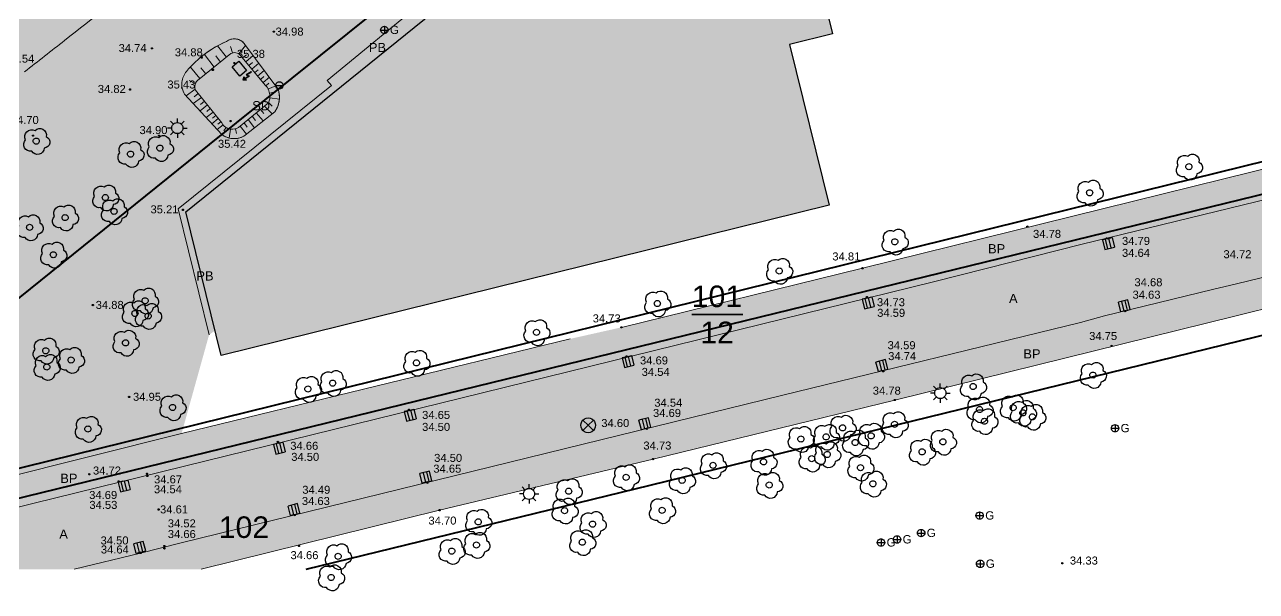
# Model space of a CAD drawing. Header units: metres. Extents: x 363857 to 365179, y 5807840 to 5809004.
# Drawn here: x 364598.6 to 364698.6, y 5807998.2 to 5808044.3 of the extents above; entities that cross this region are included whole.
import ezdxf

# ---------------------------------------------------------------- set-up
doc = ezdxf.new("R2010")
doc.units = ezdxf.units.M
doc.header["$LTSCALE"] = 0.5
doc.layers.get('0').update_dxf_attribs({"color": 1, "linetype": 'CONTINUOUS'})
for name, color, linetype in [('Flurstücksgrenze', 5, 'CONTINUOUS'), ('Stk.Abwasserentsorgung', 1, 'CONTINUOUS'), ('Stk.Befestigungsarten', 1, 'CONTINUOUS'), ('Stk.Beleuchtung', 1, 'CONTINUOUS'), ('Stk.Bordsteine', 1, 'CONTINUOUS'), ('Stk.Bäume', 1, 'CONTINUOUS'), ('Stk.Böschungen', 1, 'CONTINUOUS'), ('Stk.Gasversorgung', 1, 'CONTINUOUS'), ('Stk.Gebäude', 202, 'CONTINUOUS'), ('Stk.Geländehöhen', 1, 'CONTINUOUS'), ('Stk.Grünflächen', 1, 'CONTINUOUS'), ('Stk.Stromversorgung', 1, 'CONTINUOUS'), ('Stk.Topografie allgemein', 1, 'CONTINUOUS'), ('Stk.Ver- und Entsorgungsanlagen allgemein', 1, 'CONTINUOUS')]:
    doc.layers.add(name, color=color, linetype=linetype)
doc.styles.add('Arial', font='Arial.ttf')
doc.styles.add('TA  11.0401.0000', font='Arial.ttf')

# ---------------------------------------------------------------- blocks, each defined once
blk = doc.blocks.new('S11..60')
at = {"color": 0, "lineweight": -2}
for points in [[(0.165, 0.075, -0.7675055), (0.13, -0.115, -0.7475991), (-0.075, -0.165, -0.7388858), (-0.175, 0.02, -0.7315501), (-0.02, 0.175, -0.7388858)], [(0.0433, -0.025, -0.5773503), (-0.0433, -0.025, -0.5773503), (0, 0.05, -0.5773503)]]:
    blk.add_lwpolyline(points, format="xyb", close=True, dxfattribs=at)
blk = doc.blocks.new('Gasschieber')
at = {"color": 0, "lineweight": -2}
blk.add_lwpolyline([(0.0346, -0.02, -0.5773503), (-0.0346, -0.02, -0.5773503), (0, 0.04, -0.5773503)], format="xyb", close=True, dxfattribs=at)
for points in [[(-0.04, 0), (0.04, 0)], [(0, 0.04), (0, -0.04)]]:
    blk.add_lwpolyline(points, dxfattribs=at)
at = {"color": 0, "lineweight": -2, "insert": (0.0605, -0.0445), "char_height": 0.09, "attachment_point": 7, "line_spacing_factor": 0.84, "style": 'Arial'}
blk.add_mtext('G', dxfattribs=at)
blk = doc.blocks.new('Geländehöhe')
at = {"color": 0, "lineweight": -2}
for points in [[(0.0087, -0.005, -0.5773503), (-0.0087, -0.005, -0.5773503), (0, 0.01, -0.5773503)], [(0.0043, -0.0025, -0.5773503), (-0.0043, -0.0025, -0.5773503), (0, 0.005, -0.5773503)]]:
    blk.add_lwpolyline(points, format="xyb", close=True, dxfattribs=at)
blk = doc.blocks.new('S11..321', base_point=(0, -0.05))
at = {"color": 0, "lineweight": -2}
for points in [[(0, -0.05), (-0.05, -0.05), (-0.05, 0.05)], [(0.05, 0.05), (-0.05, 0.05)], [(-0.0175, 0.05), (-0.0175, -0.05)], [(0, -0.05), (0.05, -0.05), (0.05, 0.05)], [(0.0175, 0.05), (0.0175, -0.05)]]:
    blk.add_lwpolyline(points, dxfattribs=at)
blk = doc.blocks.new('S11..124')
at = {"color": 0, "lineweight": -2}
for points in [[(-0.1, 0), (-0.175, 0)], [(-0.075, 0.075), (-0.125, 0.125)], [(0, 0.1), (0, 0.175)], [(0.075, 0.075), (0.125, 0.125)], [(0.1, 0), (0.175, 0)], [(-0.075, -0.075), (-0.125, -0.125)], [(0, -0.1), (0, -0.175)], [(0.075, -0.075), (0.125, -0.125)]]:
    blk.add_lwpolyline(points, dxfattribs=at)
blk.add_lwpolyline([(0.0866, -0.05, -0.5773503), (-0.0866, -0.05, -0.5773503), (0, 0.1, -0.5773503)], format="xyb", close=True, dxfattribs=at)
blk = doc.blocks.new('S11..36')
at = {"color": 0, "lineweight": -2}
blk.add_lwpolyline([(0.065, -0.0375, -0.5773503), (-0.065, -0.0375, -0.5773503), (0, 0.075, -0.5773503)], format="xyb", close=True, dxfattribs=at)
for points in [[(-0.05, 0.05), (0, 0), (-0.05, -0.05)], [(0.05, -0.05), (0, 0), (0.05, 0.05)]]:
    blk.add_lwpolyline(points, dxfattribs=at)
blk = doc.blocks.new('Schaltschrank mit Blitz')
at = {"lineweight": -2}
blk.add_hatch(color=0, dxfattribs=at).paths.add_polyline_path([(0.3387, -0.045), (0.2746, -0.1092), (0.2292, -0.0454), (0.2809, -0.0446), (0.2999, 0.064), (0.2234, 0.0322), (0.2487, 0.1804), (0.2546, 0.1802), (0.2297, 0.0388), (0.2999, 0.0713), (0.3064, 0.0709), (0.2876, -0.0448)], flags=0)
at = {"color": 0, "lineweight": -2}
for points in [[(-0.15, 0.1125), (0.15, 0.1125), (0.15, -0.1125), (-0.15, -0.1125)], [(0.2546, 0.1802), (0.2487, 0.1804), (0.2234, 0.0322), (0.2999, 0.064), (0.2809, -0.0446), (0.2292, -0.0454), (0.2746, -0.1092), (0.3387, -0.045), (0.2876, -0.0448), (0.3064, 0.0709), (0.2999, 0.0713), (0.2297, 0.0388)]]:
    blk.add_lwpolyline(points, close=True, dxfattribs=at)
blk = doc.blocks.new('Schieber_ Medium unbekannt')
at = {"color": 0, "lineweight": -2}
blk.add_lwpolyline([(0.0346, -0.02, -0.5773503), (-0.0346, -0.02, -0.5773503), (0, 0.04, -0.5773503)], format="xyb", close=True, dxfattribs=at)
blk.add_lwpolyline([(-0.04, 0), (0.04, 0)], dxfattribs=at)

msp = doc.modelspace()

# ---------------------------------------------------------------- hatches: boundary and pattern name
at = {"layer": 'Stk.Befestigungsarten', "lineweight": 18, "true_color": 0xfcddb3}
msp.add_hatch(color=41, dxfattribs=at).paths.add_polyline_path([(364583.4615, 5808034.4859, -0.00079865), (364584.536, 5808035.355, 0.01763696), (364596.508, 5808044.665, 0.01386899), (364605.4437, 5808052.5652), (364608.7263, 5808048.3661, 0.00181937), (364601.796, 5808042.966, 0.00085362), (364598.558, 5808040.415, 0.01236172), (364586.961, 5808031.255, 0.00941388), (364578.441, 5808023.901), (364576.3531, 5808022.0113), (364576.146, 5808022.265), (364575.5362, 5808023.0118), (364574.3833, 5808024.4239), (364573.112, 5808025.981), (364575.52, 5808027.883, -0.00237547), (364578.6617, 5808030.5336, -0.00359322)], flags=0)
at = {"layer": 'Stk.Befestigungsarten', "lineweight": 18, "true_color": 0xcdcfbc}
for points in [[(364631.736, 5808045.255), (364649.8495, 5808045.6945), (364611.02, 5808029.28), (364623.463, 5808039.308), (364623.131, 5808039.7), (364631.171, 5808046.342)], [(364611.02, 5808029.28), (364649.8495, 5808045.6945), (364613.5319, 5808019.0451)], [(364666.589, 5808024.4602), (364703.9852, 5808033.7264), (364712.7979, 5808035.91), (364713.2726, 5808033.4628), (364684.4089, 5808026.408), (364676.6392, 5808024.4352), (364672.248, 5808023.323), (364647.0146, 5808019.6594)], [(364696.8276, 5808020.5741), (364669.2105, 5808013.7548), (364649.5861, 5808008.954), (364660.123, 5808014.155), (364684.2826, 5808020.0633), (364686.2404, 5808020.5824), (364694.9916, 5808022.7456), (364696.9661, 5808023.187), (364714.7021, 5808027.5478), (364715.8366, 5808025.3003)], [(364566.8577, 5808000), (364588.952, 5808005.452), (364611.297, 5808011.022), (364642.845, 5808018.721), (364647.0146, 5808019.6594), (364672.248, 5808023.323), (364599.344, 5808005.375), (364589.672, 5808002.977), (364577.5356, 5808000)], [(364632.2532, 5808004.8076), (364612.8881, 5808000), (364602.5797, 5808000), (364607.9626, 5808001.3243), (364611.27, 5808002.147), (364660.123, 5808014.155), (364649.5861, 5808008.954)]]:
    msp.add_hatch(color=9, dxfattribs=at).paths.add_polyline_path(points, flags=0)
at = {"layer": 'Stk.Befestigungsarten', "lineweight": 18, "true_color": 0xe4d1d1}
msp.add_hatch(color=254, dxfattribs=at).paths.add_polyline_path([(364614.939, 5808042.878, -0.19396017), (364615.68, 5808043.097, -0.22776478), (364616.446, 5808042.634), (364619.124, 5808039.047, -0.1216077), (364619.231, 5808038.089, -0.12397342), (364618.869, 5808037.176), (364616.46, 5808035.261, -0.16804399), (364615.419, 5808034.995, -0.14339226), (364614.557, 5808035.327), (364611.547, 5808038.603, -0.16280218), (364611.326, 5808039.573, -0.15518087), (364611.702, 5808040.446, -0.06147413), (364613.237, 5808041.9, -0.05704408)], flags=0)
at = {"layer": 'Stk.Befestigungsarten', "lineweight": 18}
for points in [[(364676.6392, 5808024.4352), (364684.4089, 5808026.408), (364713.2726, 5808033.4628), (364714.7021, 5808027.5478), (364696.9661, 5808023.187), (364694.9916, 5808022.7456), (364686.2404, 5808020.5824), (364684.2826, 5808020.0633), (364660.123, 5808014.155), (364672.248, 5808023.323)], [(364577.5356, 5808000), (364589.672, 5808002.977), (364599.344, 5808005.375), (364672.248, 5808023.323), (364660.123, 5808014.155), (364611.27, 5808002.147), (364607.9626, 5808001.3243), (364602.5797, 5808000)]]:
    msp.add_hatch(color=9, dxfattribs=at).paths.add_polyline_path(points, flags=0)
at = {"layer": 'Stk.Gebäude', "lineweight": 18, "true_color": 0xffffff}
msp.add_hatch(color=7, dxfattribs=at).paths.add_polyline_path([(364614.514, 5808017.373), (364611.655, 5808029.041), (364631.736, 5808045.255), (364658.37, 5808051.823), (364659.772, 5808046.166), (364663.298, 5808047.025), (364664.164, 5808043.497), (364660.648, 5808042.643), (364663.879, 5808029.58)], flags=0)
at = {"layer": 'Stk.Gebäude', "lineweight": 18, "true_color": 0xcccccc}
msp.add_hatch(color=254, dxfattribs=at).paths.add_polyline_path([(364614.514, 5808017.373), (364611.655, 5808029.041), (364631.736, 5808045.255), (364658.37, 5808051.823), (364659.772, 5808046.166), (364663.298, 5808047.025), (364664.164, 5808043.497), (364660.648, 5808042.643), (364663.879, 5808029.58)], flags=0)
at = {"layer": 'Stk.Grünflächen', "lineweight": 18, "true_color": 0xe0ffd9}
h = msp.add_hatch(color=254, dxfattribs=at)
h.paths.add_polyline_path([(364623.171, 5808059.845), (364629.3391, 5808062.6456), (364641.094, 5808052.739), (364637.219, 5808049.697), (364637.819, 5808048.897), (364631.171, 5808046.342), (364623.131, 5808039.7), (364623.463, 5808039.308), (364611.02, 5808029.28), (364613.5319, 5808019.0451), (364611.297, 5808011.022), (364598.558, 5808040.415, -0.00085362), (364601.796, 5808042.966, -0.00181937), (364608.7263, 5808048.3661, -0.00053452), (364610.7698, 5808049.9431, -0.0000706), (364611.04, 5808050.151, 0.00128572)], flags=0)
h.paths.add_polyline_path([(364614.939, 5808042.878, 0.05704408), (364613.237, 5808041.9, 0.06147413), (364611.702, 5808040.446, 0.15518087), (364611.326, 5808039.573, 0.16280218), (364611.547, 5808038.603), (364614.557, 5808035.327, 0.14339226), (364615.419, 5808034.995, 0.16804399), (364616.46, 5808035.261), (364618.869, 5808037.176, 0.12397342), (364619.231, 5808038.089, 0.1216077), (364619.124, 5808039.047), (364616.446, 5808042.634, 0.22776478), (364615.68, 5808043.097, 0.19396017)], flags=0)
msp.add_hatch(color=254, dxfattribs=at).paths.add_polyline_path([(364611.297, 5808011.022), (364588.952, 5808005.452), (364576.3531, 5808022.0113), (364578.441, 5808023.901, -0.00941388), (364586.961, 5808031.255, -0.01236172), (364598.558, 5808040.415)], flags=0)

# ---------------------------------------------------------------- linework, layer by layer
at = {"layer": 'Flurstücksgrenze', "color": 7, "linetype": 'Continuous', "lineweight": 40}
msp.add_line((364705.966, 5808032.166), (364574.4704, 5808000), dxfattribs=at)
at = {"layer": 'Flurstücksgrenze', "color": 7, "linetype": 'Continuous', "lineweight": 35}
msp.add_line((364652.7262, 5808020.7), (364656.8738, 5808020.7), dxfattribs=at)
at = {"layer": 'Flurstücksgrenze', "color": 7, "linetype": 'Continuous', "lineweight": 40}
msp.add_lwpolyline([(364581.112, 5808008.355), (364613.581, 5808034.508), (364651.922, 5808065.332), (364692.09, 5808097.828), (364693.697, 5808099.099), (364705.494, 5808034.715), (364582.364, 5808004.307), (364581.112, 5808008.355)], close=True, dxfattribs=at)
msp.add_lwpolyline([(364621.4232, 5808000), (364649.345, 5808006.84), (364727.913, 5808026.084), (364727.895, 5808022.379), (364728.6649, 5808000)], dxfattribs=at)
at = {"layer": 'Stk.Bordsteine', "color": 7, "linetype": 'Continuous', "lineweight": 18}
for p, q in [((364623.131, 5808039.7), (364631.171, 5808046.342)), ((364611.02, 5808029.28), (364623.463, 5808039.308)), ((364623.463, 5808039.308), (364623.131, 5808039.7)), ((364713.2726, 5808033.4628, 34.739), (364684.4089, 5808026.408, 34.627)), ((364613.5319, 5808019.0451), (364611.02, 5808029.28)), ((364696.9661, 5808023.187, 34.787), (364714.7021, 5808027.5478, 34.75)), ((364684.4089, 5808026.408, 34.627), (364676.6392, 5808024.4352, 34.611)), ((364676.6392, 5808024.4352, 34.611), (364672.248, 5808023.323, 34.624)), ((364672.248, 5808023.323, 34.624), (364599.344, 5808005.375, 34.57)), ((364694.9916, 5808022.7456, 34.671), (364696.9661, 5808023.187, 34.787)), ((364686.2404, 5808020.5824, 34.648), (364694.9916, 5808022.7456, 34.671)), ((364660.123, 5808014.155, 34.619), (364684.2826, 5808020.0633, 34.802)), ((364684.2826, 5808020.0633, 34.802), (364686.2404, 5808020.5824, 34.648)), ((364611.27, 5808002.147, 34.534), (364660.123, 5808014.155, 34.619)), ((364589.672, 5808002.977, 34.587), (364599.344, 5808005.375, 34.57)), ((364607.9626, 5808001.3243, 34.645), (364611.27, 5808002.147, 34.534)), ((364607.9626, 5808001.3243, 34.645), (364602.5797, 5808000))]:
    msp.add_line(p, q, dxfattribs=at)
at = {"layer": 'Stk.Böschungen', "color": 7, "linetype": 'Continuous', "lineweight": 9}
for p, q in [((364614.9514, 5808041.606, 35.384), (364614.2271, 5808042.5285, 34.894)), ((364615.4293, 5808041.9474, 35.379), (364615.2819, 5808042.4695, 35.141)), ((364615.9544, 5808041.8671, 35.373), (364616.5033, 5808042.5572, 34.995)), ((364613.9565, 5808040.8045, 35.402), (364613.1543, 5808041.8263, 34.892)), ((364614.4624, 5808041.212, 35.393), (364614.0746, 5808041.7059, 35.142)), ((364616.2553, 5808041.5448, 35.372), (364616.5649, 5808041.8024, 35.191)), ((364616.5131, 5808041.2353, 35.378), (364617.1158, 5808041.7368, 35.021)), ((364616.764, 5808040.934, 35.384), (364617.0574, 5808041.1781, 35.208)), ((364617.0082, 5808040.6408, 35.39), (364617.5794, 5808041.116, 35.042)), ((364612.7921, 5808039.8665, 35.424), (364612.0194, 5808040.7966, 34.905)), ((364613.263, 5808040.2458, 35.415), (364612.8546, 5808040.7373, 35.157)), ((364617.246, 5808040.3553, 35.396), (364617.5239, 5808040.5866, 35.224)), ((364617.4774, 5808040.0775, 35.402), (364618.0185, 5808040.5277, 35.061)), ((364612.4215, 5808039.4467, 35.429), (364611.9279, 5808039.7194, 35.181)), ((364617.7026, 5808039.807, 35.407), (364617.966, 5808040.0262, 35.239)), ((364617.9219, 5808039.5438, 35.412), (364618.4346, 5808039.9704, 35.079)), ((364618.1353, 5808039.2875, 35.418), (364618.3849, 5808039.4951, 35.253)), ((364618.3173, 5808039.0153, 35.421), (364618.9474, 5808039.2835, 35.101)), ((364612.3998, 5808039.0003, 35.444), (364611.6811, 5808038.457, 34.997)), ((364612.9069, 5808038.3342, 35.443), (364612.2501, 5808037.8377, 35.035)), ((364612.6492, 5808038.6554, 35.446), (364612.3097, 5808038.3988, 35.231)), ((364618.4351, 5808038.692, 35.422), (364618.8091, 5808038.7535, 35.261)), ((364618.4664, 5808038.3122, 35.413), (364619.2412, 5808038.2087, 35.076)), ((364613.3962, 5808037.7244, 35.438), (364612.798, 5808037.2414, 35.072)), ((364613.1556, 5808038.0242, 35.44), (364612.8465, 5808037.7746, 35.247)), ((364613.8542, 5808037.1536, 35.433), (364613.2942, 5808036.7014, 35.105)), ((364613.629, 5808037.4343, 35.436), (364613.3396, 5808037.2006, 35.262)), ((364617.3626, 5808037.0806, 35.407), (364617.9284, 5808036.4283, 35.096)), ((364617.6989, 5808037.3576, 35.403), (364617.9843, 5808037.0286, 35.248)), ((364618.0414, 5808037.6396, 35.399), (364618.6624, 5808037.0118, 35.089)), ((364618.3628, 5808037.9182, 35.396), (364618.6612, 5808037.6165, 35.24)), ((364614.283, 5808036.6192, 35.429), (364613.7587, 5808036.1958, 35.136)), ((364614.0722, 5808036.882, 35.431), (364613.8012, 5808036.6632, 35.276)), ((364614.6654, 5808036.1144, 35.426), (364614.1878, 5808035.7288, 35.165)), ((364614.4871, 5808036.3649, 35.427), (364614.2334, 5808036.1601, 35.289)), ((364616.3716, 5808036.2646, 35.419), (364616.6329, 5808035.9354, 35.263)), ((364616.699, 5808036.5342, 35.415), (364617.226, 5808035.8699, 35.103)), ((364617.0291, 5808036.8061, 35.411), (364617.295, 5808036.4711, 35.256)), ((364614.9294, 5808035.8953, 35.427), (364614.7361, 5808035.6188, 35.308)), ((364615.2851, 5808035.7721, 35.427), (364615.1768, 5808035.0415, 35.144)), ((364615.6798, 5808035.7912, 35.426), (364615.7588, 5808035.4052, 35.273)), ((364616.0471, 5808035.9974, 35.423), (364616.5651, 5808035.3445, 35.11))]:
    msp.add_line(p, q, dxfattribs=at)
at = {"layer": 'Stk.Böschungen', "color": 7, "linetype": 'Continuous', "lineweight": 18}
for p, q in [((364616.446, 5808042.634, 34.992), (364619.124, 5808039.047, 35.109)), ((364615.309, 5808041.894, 35.378), (364612.604, 5808039.715, 35.427)), ((364616.086, 5808041.748, 35.368), (364618.094, 5808039.332, 35.419)), ((364611.547, 5808038.603, 34.988), (364614.557, 5808035.327, 35.19)), ((364612.424, 5808038.936, 35.448), (364614.556, 5808036.279, 35.426)), ((364618.354, 5808037.897, 35.395), (364615.913, 5808035.887, 35.425)), ((364618.869, 5808037.176, 35.087), (364616.46, 5808035.261, 35.111))]:
    msp.add_line(p, q, dxfattribs=at)
for centre, radius, start, end in [((364615.5812, 5808042.0683, 34.907), 1.0334, 84.511242, 128.418452), ((364615.5812, 5808042.0683, 34.955), 1.0334, 33.187605, 84.511889), ((364618.3602, 5808034.9541, 34.893), 8.6309, 113.352754, 126.412141), ((364618.3602, 5808034.9541, 34.9), 8.6309, 126.412125, 140.48325), ((364615.6147, 5808041.3806, 35.38), 0.5975, 82.47391, 120.7771), ((364615.6148, 5808041.3806, 35.374), 0.5975, 37.939275, 82.477184), ((364612.8866, 5808039.4183, 34.931), 1.5682, 139.056746, 174.340157), ((364612.8866, 5808039.4184, 34.971), 1.5682, 174.34143, 211.328445), ((364613.028, 5808039.2068, 35.439), 0.6619, 175.646473, 204.145615), ((364613.028, 5808039.2067, 35.428), 0.6619, 129.833722, 175.643666), ((364617.2124, 5808038.4312, 35.421), 1.2604, 5.955607, 45.616533), ((364617.2372, 5808038.3513, 35.09), 2.011, 352.505818, 20.24007), ((364617.2124, 5808038.4312, 35.409), 1.2604, 334.923135, 5.956683), ((364617.2372, 5808038.3513, 35.079), 2.011, 324.237751, 352.506131), ((364615.4204, 5808036.7265, 35.427), 0.9734, 207.372555, 262.716056), ((364615.5549, 5808036.633, 35.159), 1.6436, 232.615493, 265.256081), ((364615.4204, 5808036.7266, 35.426), 0.9734, 262.717504, 300.402542), ((364615.5549, 5808036.633, 35.119), 1.6436, 265.255552, 303.411899)]:
    msp.add_arc(centre, radius, start, end, dxfattribs=at)
at = {"layer": 'Stk.Gebäude', "color": 7, "linetype": 'Continuous', "lineweight": 25}
msp.add_lwpolyline([(364614.514, 5808017.373), (364611.655, 5808029.041), (364631.736, 5808045.255), (364658.37, 5808051.823), (364659.772, 5808046.166), (364663.298, 5808047.025), (364664.164, 5808043.497), (364660.648, 5808042.643), (364663.879, 5808029.58), (364614.514, 5808017.373)], close=True, dxfattribs=at)
at = {"layer": 'Stk.Topografie allgemein', "color": 7, "linetype": 'Continuous', "lineweight": 9}
for p, q in [((364703.9852, 5808033.7264), (364666.589, 5808024.4602, 34.806)), ((364696.8276, 5808020.5741, 34.782), (364715.8366, 5808025.3003, 34.83)), ((364666.589, 5808024.4602, 34.806), (364647.0146, 5808019.6594, 34.729)), ((364696.8276, 5808020.5741, 34.782), (364669.2105, 5808013.7548, 34.779)), ((364669.2105, 5808013.7548, 34.779), (364649.5861, 5808008.954, 34.726)), ((364649.5861, 5808008.954, 34.726), (364632.2532, 5808004.8076, 34.702)), ((364632.2532, 5808004.8076, 34.702), (364612.8881, 5808000, 34.717))]:
    msp.add_line(p, q, dxfattribs=at)
at = {"layer": 'Stk.Topografie allgemein', "color": 7, "linetype": 'Continuous', "lineweight": 18}
for p, q in [((364611.297, 5808011.022, 34.686), (364642.845, 5808018.721, 34.737)), ((364588.952, 5808005.452, 34.774), (364611.297, 5808011.022, 34.686))]:
    msp.add_line(p, q, dxfattribs=at)
at = {"layer": 'Stk.Topografie allgemein', "color": 7, "linetype": 'Continuous', "lineweight": 9}
msp.add_polyline3d([(364614.939, 5808042.878, 34.897), (364615.0194, 5808042.9357, 34.8996), (364615.1049, 5808042.9855, 34.9022), (364615.1948, 5808043.0268, 34.9049), (364615.2883, 5808043.0594, 34.9075), (364615.3844, 5808043.0828, 34.9101), (364615.4823, 5808043.097, 34.9128), (364615.5812, 5808043.1017, 34.9154), (364615.68, 5808043.097, 34.918), (364615.7716, 5808043.084, 34.9254), (364615.8617, 5808043.0629, 34.9328), (364615.9496, 5808043.0338, 34.9402), (364616.0345, 5808042.997, 34.9476), (364616.1157, 5808042.9527, 34.955), (364616.1927, 5808042.9014, 34.9624), (364616.2648, 5808042.8433, 34.9698), (364616.3314, 5808042.7791, 34.9772), (364616.3919, 5808042.7091, 34.9846), (364616.446, 5808042.634, 34.992), (364619.124, 5808039.047, 35.109), (364619.1676, 5808038.915, 35.1036), (364619.2019, 5808038.7802, 35.0981), (364619.2268, 5808038.6435, 35.0927), (364619.2423, 5808038.5053, 35.0873), (364619.2481, 5808038.3664, 35.0819), (364619.2444, 5808038.2274, 35.0764), (364619.231, 5808038.089, 35.071), (364619.2076, 5808037.9492, 35.0733), (364619.1744, 5808037.8115, 35.0756), (364619.1315, 5808037.6764, 35.0779), (364619.0793, 5808037.5447, 35.0801), (364619.0179, 5808037.4169, 35.0824), (364618.9477, 5808037.2938, 35.0847), (364618.869, 5808037.176, 35.087), (364616.46, 5808035.261, 35.111), (364616.3561, 5808035.1978, 35.1128), (364616.2478, 5808035.1425, 35.1146), (364616.1357, 5808035.0954, 35.1163), (364616.0205, 5808035.0567, 35.1181), (364615.9027, 5808035.0266, 35.1199), (364615.783, 5808035.0053, 35.1217), (364615.662, 5808034.9929, 35.1234), (364615.5405, 5808034.9894, 35.1252), (364615.419, 5808034.995, 35.127), (364615.3028, 5808035.0088, 35.1349), (364615.1879, 5808035.0309, 35.1428), (364615.0748, 5808035.0611, 35.1506), (364614.9642, 5808035.0992, 35.1585), (364614.8566, 5808035.1451, 35.1664), (364614.7525, 5808035.1986, 35.1742), (364614.6524, 5808035.2593, 35.1821), (364614.557, 5808035.327, 35.19), (364611.547, 5808038.603, 34.988), (364611.492, 5808038.7011, 34.9841), (364611.4442, 5808038.8029, 34.9802), (364611.4038, 5808038.9078, 34.9763), (364611.371, 5808039.0154, 34.9724), (364611.346, 5808039.1251, 34.9686), (364611.329, 5808039.2362, 34.9647), (364611.3199, 5808039.3483, 34.9608), (364611.3189, 5808039.4608, 34.9569), (364611.326, 5808039.573, 34.953), (364611.3425, 5808039.6925, 34.9476), (364611.3682, 5808039.8105, 34.9422), (364611.4028, 5808039.9261, 34.9369), (364611.4463, 5808040.0387, 34.9315), (364611.4982, 5808040.1476, 34.9261), (364611.5584, 5808040.2522, 34.9208), (364611.6265, 5808040.3519, 34.9154), (364611.702, 5808040.446, 34.91), (364611.8737, 5808040.6478, 34.9074), (364612.0515, 5808040.8442, 34.9048), (364612.2353, 5808041.035, 34.9021), (364612.4248, 5808041.2202, 34.8995), (364612.6199, 5808041.3994, 34.8969), (364612.8205, 5808041.5726, 34.8942), (364613.0262, 5808041.7395, 34.8916), (364613.237, 5808041.9, 34.889), (364613.4658, 5808042.0631, 34.8901), (364613.6999, 5808042.2187, 34.8913), (364613.9388, 5808042.3665, 34.8924), (364614.1825, 5808042.5066, 34.8936), (364614.4306, 5808042.6386, 34.8947), (364614.6828, 5808042.7624, 34.8959), (364614.939, 5808042.878, 34.897)], close=True, dxfattribs=at)
for centre, start, end in [((365347.2884, 5807093.3742, 34.547), 127.7172902, 128.1342582), ((365347.29, 5807093.3754, 34.554), 128.1343535, 128.3299885)]:
    msp.add_arc(centre, 1207.2628, start, end, dxfattribs=at)

# ---------------------------------------------------------------- block references
at = {"layer": 'Stk.Abwasserentsorgung', "color": 7, "xscale": 8, "yscale": 8}
for p, rotation in [((364686.457, 5808026.8603, 34.636), 193.833), ((364666.9439, 5808022.043, 34.588), 193.887), ((364687.9412, 5808021.0111, 34.634), 13.822), ((364647.4485, 5808017.2649, 34.543), 193.887), ((364668.2617, 5808016.1606, 34.594), 13.957), ((364629.7661, 5808012.9169, 34.501), 193.887), ((364649.0209, 5808011.442, 34.536), 13.957), ((364619.144, 5808010.24, 34.501), 193.83), ((364606.54, 5808007.161, 34.532), 193.83), ((364631.2357, 5808007.1003, 34.495), 13.957), ((364620.5227, 5808004.4641, 34.486), 13.957), ((364607.9995, 5808001.3958, 34.495), 13.957)]:
    msp.add_blockref('S11..321', p, dxfattribs=dict(at, rotation=rotation))
at = {"layer": 'Stk.Beleuchtung', "color": 7, "xscale": 4.5, "yscale": 4.5}
for p in [(364610.957, 5808035.851), (364672.9043, 5808014.3218, 34.804), (364639.5146, 5808006.1292, 34.718)]:
    msp.add_blockref('S11..124', p, dxfattribs=at)
at = {"layer": 'Stk.Bäume', "color": 7, "xscale": 4.95, "yscale": 4.95}
for p in [(364599.501, 5808034.791), (364609.542, 5808034.218), (364607.156, 5808033.733), (364693.0898, 5808032.7098, 35.495), (364605.108, 5808030.201), (364685.0279, 5808030.5929, 34.973), (364605.817, 5808029.08), (364601.841, 5808028.574), (364598.9627, 5808027.7842, 34.673), (364669.2099, 5808026.6108, 34.887), (364600.886, 5808025.559), (364659.8256, 5808024.2397, 34.805), (364608.3391, 5808021.8195, 35.053), (364649.9287, 5808021.5947, 34.784), (364607.5159, 5808020.791, 34.73), (364608.5858, 5808020.5785, 34.914), (364640.1176, 5808019.2553, 34.82), (364606.7553, 5808018.4, 34.921), (364600.2755, 5808017.7565, 34.827), (364602.3285, 5808017.0029, 34.914), (364600.3578, 5808016.4373, 34.99), (364630.3724, 5808016.7721, 34.779), (364623.567, 5808015.1275, 34.71), (364685.2907, 5808015.7838, 35.15), (364621.5562, 5808014.6509), (364675.5653, 5808014.8538), (364610.568, 5808013.155, 35.022), (364676.0919, 5808012.9815), (364678.8144, 5808013.1336), (364676.4899, 5808012.0281), (364679.6136, 5808012.7107), (364680.3824, 5808012.3824), (364603.692, 5808011.403, 34.861), (364664.9691, 5808011.4946), (364669.1929, 5808011.7811), (364661.5818, 5808010.5856), (364663.6351, 5808010.7566), (364665.9911, 5808010.3022), (364667.2872, 5808010.8446), (364673.1156, 5808010.3582), (364662.4631, 5808008.9924), (364663.7233, 5808009.3336), (364671.4228, 5808009.5445), (364654.4462, 5808008.4489), (364658.5517, 5808008.7328), (364666.4242, 5808008.2562), (364647.3922, 5808007.4731), (364651.9359, 5808007.2276), (364642.731, 5808006.3419), (364659.0154, 5808006.852), (364667.4306, 5808006.9534), (364642.3996, 5808004.7693), (364650.3166, 5808004.7949), (364635.3896, 5808003.8568), (364644.6725, 5808003.6752), (364635.2393, 5808001.9748), (364643.8364, 5808002.1983), (364624.0084, 5808001.0551), (364633.2361, 5808001.4818), (364623.447, 5807999.3383)]:
    msp.add_blockref('S11..60', p, dxfattribs=at)
at = {"layer": 'Stk.Gasversorgung', "color": 7, "xscale": 7.5, "yscale": 7.5}
for p in [(364627.764, 5808043.815), (364687.0904, 5808011.4595, 34.609), (364676.0972, 5808004.3662, 34.681), (364671.3445, 5808002.9485, 34.566), (364668.0894, 5808002.1771, 34.421), (364669.3927, 5808002.4281, 34.502), (364676.1417, 5808000.4489, 34.451)]:
    msp.add_blockref('Gasschieber', p, dxfattribs=at)
at = {"layer": 'Stk.Geländehöhen', "color": 7, "xscale": 5, "yscale": 5}
for p in [(364618.791, 5808043.681, 34.985), (364608.892, 5808042.324, 34.739), (364612.94, 5808041.582, 34.885), (364615.586, 5808041.136, 35.378), (364613.84, 5808040.577, 35.427), (364607.115, 5808038.98, 34.815), (364615.277, 5808036.417, 35.415), (364599.244, 5808035.234, 34.697), (364609.471, 5808035.223, 34.902), (364611.407, 5808029.208, 35.21), (364679.9709, 5808027.8481, 34.777), (364686.4173, 5808026.892, 34.786), (364666.589, 5808024.4602, 34.806), (364666.9449, 5808022.115, 34.732), (364604.095, 5808021.465, 34.883), (364687.9189, 5808020.98, 34.678), (364647.0146, 5808019.6594, 34.729), (364686.8169, 5808018.153, 34.746), (364647.4297, 5808017.2937, 34.692), (364668.2685, 5808016.0833, 34.735), (364607.048, 5808014.006, 34.946), (364669.2105, 5808013.7548, 34.779), (364629.7569, 5808012.9603, 34.647), (364649.067, 5808011.4191, 34.688), (364619.116, 5808010.355, 34.655), (364649.5861, 5808008.954, 34.726), (364603.806, 5808007.722, 34.723), (364606.183, 5808007.141, 34.686), (364608.493, 5808007.756, 34.673), (364608.523, 5808007.579, 34.538), (364631.2549, 5808007.0314, 34.649), (364609.43, 5808004.863, 34.611), (364620.4831, 5808004.4037, 34.634), (364632.2532, 5808004.8076, 34.702), (364607.9626, 5808001.3243, 34.645), (364609.895, 5808001.899, 34.524), (364609.91, 5808001.697, 34.659), (364620.8446, 5808001.9022, 34.664), (364682.8058, 5808000.4934, 34.33)]:
    msp.add_blockref('Geländehöhe', p, dxfattribs=at)
at = {"layer": 'Stk.Stromversorgung', "color": 7, "xscale": 3.25, "yscale": 3.25, "rotation": 309.731}
msp.add_blockref('Schaltschrank mit Blitz', (364615.99, 5808040.675, 35.394), dxfattribs=at)
at = {"layer": 'Stk.Ver- und Entsorgungsanlagen allgemein', "color": 7}
for name, p, xscale, yscale in [('Schieber_ Medium unbekannt', (364619.245, 5808039.313, 35.162), 7.5, 7.5), ('S11..36', (364644.3118, 5808011.7016, 34.603), 8, 8)]:
    msp.add_blockref(name, p, dxfattribs=dict(at, xscale=xscale, yscale=yscale))

# ---------------------------------------------------------------- texts
at = {"layer": 'Flurstücksgrenze', "color": 7, "lineweight": 35, "char_height": 1.75, "attachment_point": 7, "line_spacing_factor": 0.84, "style": 'TA  11.0401.0000'}
for s, insert in [('101', (364652.7262, 5808021.2775)), ('12', (364653.4175, 5808018.3725)), ('102', (364614.3262, 5808002.525))]:
    msp.add_mtext(s, dxfattribs=dict(at, insert=insert))
at = {"layer": 'Stk.Befestigungsarten', "color": 7, "lineweight": 18, "char_height": 0.75, "attachment_point": 7, "line_spacing_factor": 0.84, "style": 'TA  11.0401.0000'}
for s, insert in [('PB', (364626.5063, 5808042.016)), ('SD', (364617.0339, 5808037.2777)), ('BP', (364676.7757, 5808025.6689)), ('PB', (364612.501, 5808023.4636)), ('A', (364678.4822, 5808021.6285)), ('BP', (364679.6442, 5808017.1303)), ('BP', (364601.4513, 5808007.0186)), ('A', (364601.3716, 5808002.4837))]:
    msp.add_mtext(s, dxfattribs=dict(at, insert=insert))
at = {"layer": 'Stk.Geländehöhen', "color": 7, "lineweight": 18, "char_height": 0.65, "attachment_point": 7, "line_spacing_factor": 0.84, "style": 'TA  11.0401.0000'}
for s, insert in [('34.98', (364618.9329, 5808043.3543, 34.985)), ('34.74', (364606.1896, 5808042.0163, 34.739)), ('34.88', (364610.7486, 5808041.6692, 34.885)), ('35.38', (364615.7952, 5808041.5449, 35.378)), ('34.54', (364597.0692, 5808041.1533, 34.541)), ('34.82', (364604.4992, 5808038.6929, 34.815)), ('35.43', (364610.1499, 5808039.0537, 35.427)), ('34.70', (364597.4294, 5808036.1705, 34.697)), ('34.90', (364607.8834, 5808035.3499, 34.902)), ('35.42', (364614.2556, 5808034.236, 35.415)), ('35.21', (364608.7772, 5808028.9096, 35.21)), ('34.78', (364680.4349, 5808026.9191, 34.777)), ('34.64', (364687.6569, 5808025.3769, 34.636)), ('34.79', (364687.6573, 5808026.3482, 34.786)), ('34.81', (364664.1394, 5808025.0853, 34.806)), ('34.72', (364695.8954, 5808025.2661, 34.718)), ('34.68', (364688.667, 5808022.9874, 34.678)), ('34.63', (364688.5119, 5808021.9777, 34.634)), ('34.88', (364604.3273, 5808021.1477, 34.883)), ('34.73', (364667.7609, 5808021.3677, 34.732)), ('34.59', (364667.7781, 5808020.5059, 34.588)), ('34.73', (364644.6814, 5808020.0512, 34.729)), ('34.75', (364684.9889, 5808018.6226, 34.746)), ('34.59', (364668.6237, 5808017.8752, 34.594)), ('34.69', (364648.5214, 5808016.6376, 34.692)), ('34.74', (364668.6703, 5808016.9889, 34.735)), ('34.54', (364648.6576, 5808015.7047, 34.543)), ('34.95', (364607.3581, 5808013.6848, 34.946)), ('34.78', (364667.4211, 5808014.1852, 34.779)), ('34.54', (364649.6822, 5808013.2019, 34.536)), ('34.65', (364630.8303, 5808012.2091, 34.647)), ('34.60', (364645.378, 5808011.5496, 34.603)), ('34.69', (364649.5781, 5808012.3707, 34.688)), ('34.50', (364630.8303, 5808011.2382, 34.501)), ('34.66', (364620.1286, 5808009.7024, 34.655)), ('34.73', (364648.7968, 5808009.7235, 34.726)), ('34.50', (364620.2031, 5808008.8038, 34.501)), ('34.50', (364631.8091, 5808008.7182, 34.495)), ('34.72', (364604.1072, 5808007.6926, 34.723)), ('34.65', (364631.7391, 5808007.8436, 34.649)), ('34.67', (364609.0644, 5808006.9759, 34.673)), ('34.69', (364603.7995, 5808005.7068, 34.686)), ('34.54', (364609.0541, 5808006.1697, 34.538)), ('34.49', (364621.1031, 5808006.1292, 34.486)), ('34.53', (364603.8144, 5808004.9005, 34.532)), ('34.61', (364609.5524, 5808004.5336, 34.611)), ('34.63', (364621.0681, 5808005.2195, 34.634)), ('34.52', (364610.1824, 5808003.4001, 34.524)), ('34.70', (364631.3445, 5808003.6265, 34.702)), ('34.66', (364610.1824, 5808002.5319, 34.659)), ('34.50', (364604.722, 5808002.0147, 34.495)), ('34.64', (364604.7451, 5808001.2779, 34.645)), ('34.66', (364620.1427, 5808000.8177, 34.664)), ('34.33', (364683.4253, 5808000.3801, 34.33))]:
    msp.add_mtext(s, dxfattribs=dict(at, insert=insert))

doc.saveas('drawing.dxf')
